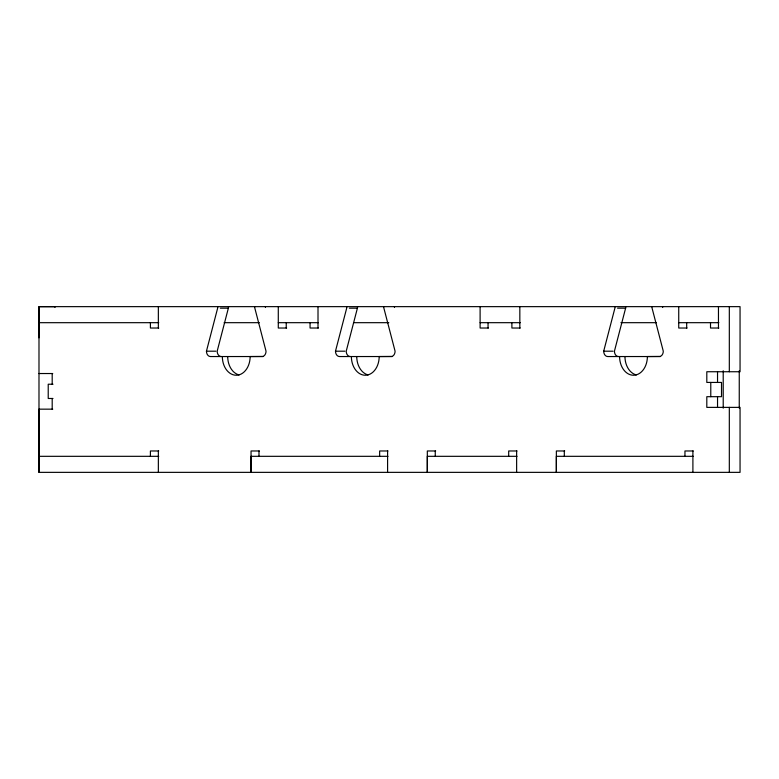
<?xml version="1.0" encoding="UTF-8"?>
<svg xmlns="http://www.w3.org/2000/svg" width="779" height="779" viewBox="0 0 779 779"><rect width="100%" height="100%" fill="white"/><g stroke="black" fill="none" stroke-linecap="round" stroke-linejoin="round"><path stroke-width="1.17" d="M38.989 337.823L38.989 306.644L740.05 306.644L740.05 371.739L706.806 371.739L706.806 382.431L721.51 382.431L721.51 396.686L706.806 396.686L706.806 407.378L740.05 407.378L740.05 472.356L38.989 472.356L38.95 409.16L52.738 409.16M52.193 384.222L52.193 373.531M258.988 456.319L258.988 450.973M278.288 306.644L278.288 328.027L286.633 328.027M286.234 328.027L286.234 322.681M310.061 322.681L310.061 328.027L318.416 328.027M318.007 306.644L318.007 328.027M379.646 456.319L379.646 450.973L387.991 450.973M435.257 456.319L435.257 450.973M480.107 306.644L480.107 328.027L488.452 328.027M508.687 456.319L508.687 450.973L517.032 450.973M511.891 322.681L511.891 328.027L520.236 328.027M519.836 306.644L519.836 328.027M564.308 456.319L564.308 450.973M678.733 306.644L678.733 328.027L687.078 328.027M684.955 456.319L684.955 450.973L693.31 450.973M686.679 328.027L686.679 322.681M692.901 472.356L692.901 450.973M710.516 322.681L710.516 328.027L718.861 328.027M717.537 407.378L717.537 396.686M729.319 472.356L729.319 407.378M263.185 356.539L210.418 356.539A5.346 3.973 -90 0 1 206.445 351.193L217.633 308.172A5.346 3.973 -90 0 0 217.799 306.644M228.529 306.644A5.346 3.973 -90 0 1 228.364 308.172L217.175 351.193A5.346 3.973 -90 0 0 221.148 356.539M392.226 356.539L339.459 356.539A5.346 3.973 -90 0 1 335.486 351.193L346.674 308.172A5.346 3.973 -90 0 0 346.84 306.644M357.571 306.644A5.346 3.973 -90 0 1 357.405 308.172L346.217 351.193A5.346 3.973 -90 0 0 350.19 356.539M660.426 356.539L607.669 356.539A5.346 3.973 -90 0 1 603.696 351.193L614.884 308.172A5.346 3.973 -90 0 0 615.05 306.644M625.78 306.644A5.346 3.973 -90 0 1 625.615 308.172L614.427 351.193A5.346 3.973 -90 0 0 618.399 356.539M220.321 308.172L228.364 308.172M349.362 308.172L357.405 308.172M617.562 308.172L625.615 308.172M38.95 322.691L158.76 322.681M224.118 322.681L259.349 322.681M278.288 322.681L318.416 322.681M353.539 322.681L388.799 322.681M480.107 322.681L520.236 322.681M620.921 322.681L656.395 322.681M678.733 322.681L718.861 322.681M158.76 328.027L150.405 328.027L150.405 322.681M206.445 351.193L215.832 351.193M335.486 351.193L344.873 351.193M603.696 351.193L613.083 351.193M38.95 373.531L52.738 373.531M52.991 384.222L48.22 384.222L48.22 398.478L52.991 398.478M158.76 450.973L150.405 450.973L150.405 456.319M259.388 450.973L251.042 450.973L251.042 472.356L251.042 456.319L387.991 456.319M435.665 450.973L427.32 450.973L427.32 472.356L427.32 456.319L517.032 456.319M564.707 450.973L556.362 450.973L556.362 472.356L556.362 456.319L693.31 456.319M38.95 456.319L158.76 456.319M717.537 371.739L717.537 382.431M52.193 398.478L52.193 409.16M739.252 370.755L739.252 408.167M729.319 306.644L729.319 371.739M723.214 370.755L723.214 408.167M718.462 306.644L718.462 328.027M710.779 382.431L710.779 396.686M516.633 450.973L516.633 472.356M488.053 322.681L488.053 328.027M387.591 450.973L387.591 472.356M158.351 306.644L158.351 328.027M158.351 450.973L158.351 472.356M55.027 307.413L55.027 306.644L38.989 306.644L38.989 472.356M651.926 306.644A5.346 3.973 -90 0 0 652.091 308.172L663.28 351.193A5.346 3.973 -90 0 1 660.027 356.451L647.388 356.539A18.706 13.905 -90 0 1 633.483 375.244A18.706 13.905 -90 0 1 619.587 356.539M662.695 307.413A5.346 3.973 -90 0 1 662.656 306.644M265.454 307.413A5.346 3.973 90 0 1 265.405 306.644M394.495 307.413A5.346 3.973 -90 0 1 394.456 306.644M222.336 356.539A18.706 13.905 -90 0 0 236.241 375.244A18.706 13.905 -90 0 0 250.147 356.539L262.786 356.451A5.346 3.973 -90 0 0 266.029 351.193L254.84 308.172A5.346 3.973 -90 0 1 254.675 306.644M239.075 374.933A18.706 13.905 -90 0 1 227.702 356.539M351.378 356.539A18.706 13.905 -90 0 0 365.283 375.244A18.706 13.905 -90 0 0 379.188 356.539L391.827 356.451A5.346 3.973 -90 0 0 395.08 351.193L383.891 308.172A5.346 3.973 -90 0 1 383.726 306.644M368.116 374.933A18.706 13.905 -90 0 1 356.743 356.539M636.326 374.933A18.706 13.905 -90 0 1 624.953 356.539"/></g></svg>
